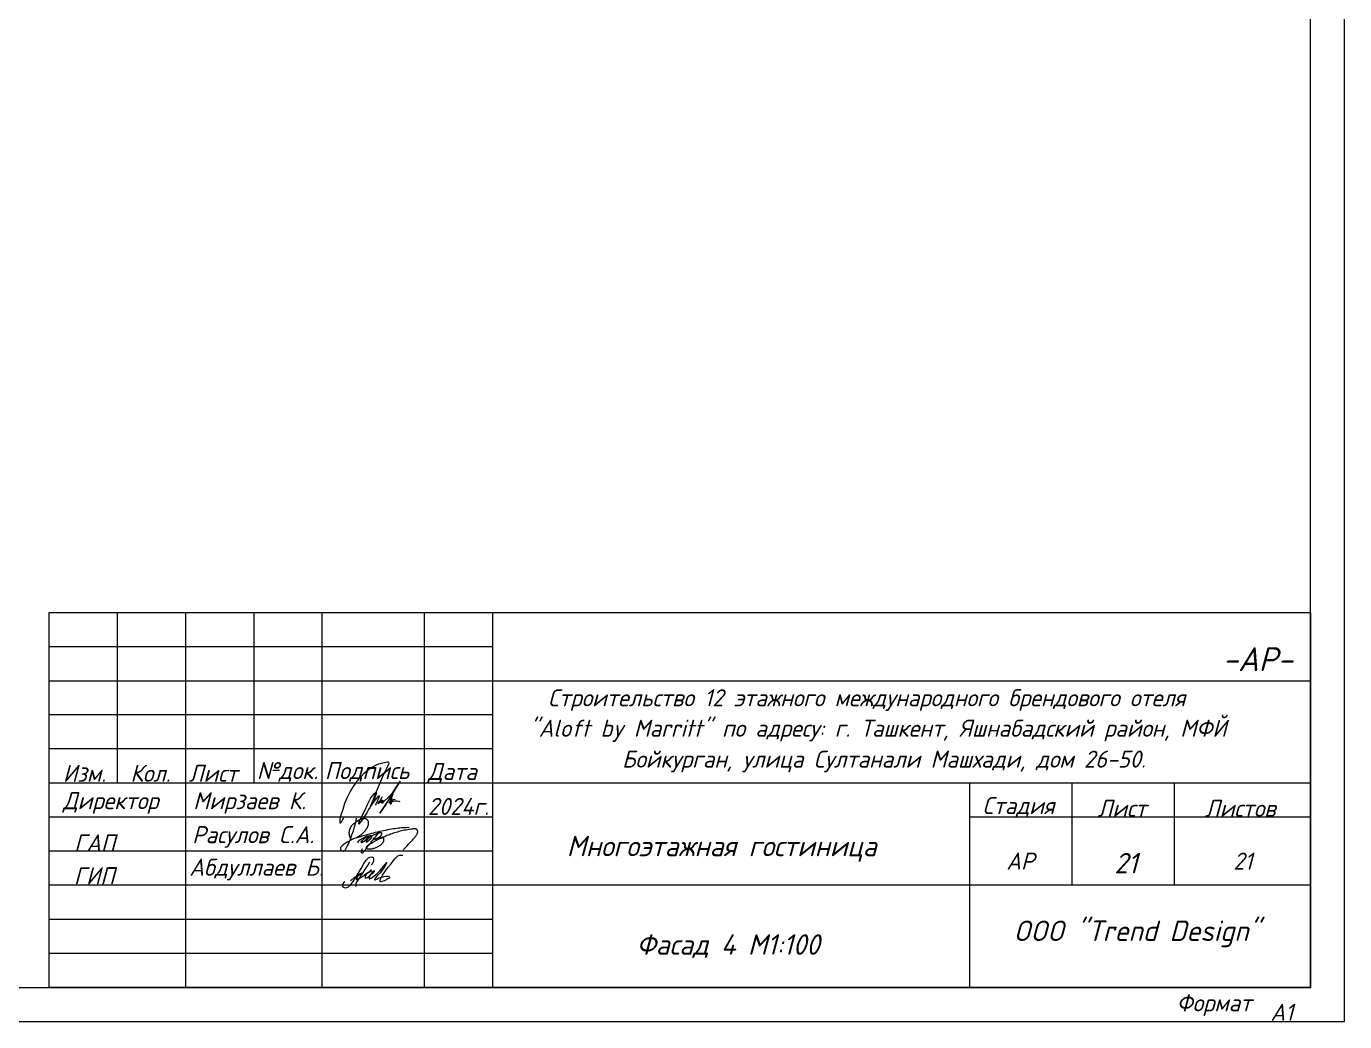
# Model space of a CAD drawing. Header units: millimetres. Extents: x 1499747 to 4341325, y -28481 to 441852.
# Drawn here: x 2930869 to 2950203, y -26902 to -12301 of the extents above; entities that cross this region are included whole.
import ezdxf
from ezdxf.xclip import XClip

# ---------------------------------------------------------------- set-up
doc = ezdxf.new("R2010")
doc.units = ezdxf.units.MM
doc.header["$MEASUREMENT"] = 0
doc.header["$XCLIPFRAME"] = 0
for name, color, linetype, lineweight in [('4  Фасад_28_0_Ном._пера__45_Ном._пера__161', 161, 'Continuous', 18), ('4  Фасад_28_0_Ном._пера__63_Ном._пера__21', 21, 'Continuous', 18), ('4  Фасад_28_0_Ном._пера__7_Ном._пера__7', 7, 'Continuous', 18)]:
    doc.layers.add(name, color=color, linetype=linetype, lineweight=lineweight)
doc.layers.add('Чертеж и Рисунок', color=7, linetype='Continuous')
doc.styles.add('СГЕНЕРИР_СТИЛЬ_1', font='')
doc.styles.get('СГЕНЕРИР_СТИЛЬ_1').set_extended_font_data('GOST Common', italic=True)

# ---------------------------------------------------------------- blocks, each defined once
blk = doc.blocks.new('Чертеж_8_28', base_point=(1788943.751316219, 9891.272697047283))
at = {"layer": '4  Фасад_28_0_Ном._пера__45_Ном._пера__161', "linetype": 'Continuous'}
for p, q in [((1829467.419281306, 3676.39384173604), (1829462.862850643, 3672.594681495735)), ((1829472.137516489, 3680.155115680333), (1829467.419281306, 3676.39384173604)), ((1829477.006395509, 3683.866407752117), (1829472.137516489, 3680.155115680333)), ((1829482.001810697, 3687.526337302967), (1829477.006395509, 3683.866407752117)), ((1829487.096417622, 3691.136202418289), (1829482.001810697, 3687.526337302967)), ((1829492.262871864, 3694.697301183493), (1829487.096417622, 3691.136202418289)), ((1829497.473828996, 3698.210931683076), (1829492.262871864, 3694.697301183493)), ((1829502.701944593, 3701.678392000627), (1829497.473828996, 3698.210931683076)), ((1829507.919874239, 3705.100980222465), (1829502.701944593, 3701.678392000627)), ((1829513.100273498, 3708.479994432179), (1829507.919874239, 3705.100980222465)), ((1829518.221068847, 3711.814164182993), (1829513.100273498, 3708.479994432179)), ((1829523.281270263, 3715.091944903957), (1829518.221068847, 3711.814164182993)), ((1829528.285158628, 3718.299223490118), (1829523.281270263, 3715.091944903957)), ((1829533.237014826, 3721.42188683743), (1829528.285158628, 3718.299223490118)), ((1829538.141119729, 3724.44582184367), (1829533.237014826, 3721.42188683743)), ((1829543.001754223, 3727.356915402066), (1829538.141119729, 3724.44582184367)), ((1829547.823199173, 3730.141054411302), (1829543.001754223, 3727.356915402066)), ((1829552.609735469, 3732.784125768245), (1829547.823199173, 3730.141054411302)), ((1829557.365259211, 3735.273517779984), (1829552.609735469, 3732.784125768245)), ((1829562.092127415, 3737.602624403604), (1829557.365259211, 3735.273517779984)), ((1829566.79231232, 3739.76634101005), (1829562.092127415, 3737.602624403604)), ((1829571.46778618, 3741.759562969364), (1829566.79231232, 3739.76634101005)), ((1829576.120521233, 3743.577185651571), (1829571.46778618, 3741.759562969364)), ((1829580.752489719, 3745.214104422172), (1829576.120521233, 3743.577185651571)), ((1829585.365663889, 3746.665214656656), (1829580.752489719, 3745.214104422172)), ((1829589.962015976, 3747.925411722332), (1829585.365663889, 3746.665214656656)), ((1829594.541894029, 3748.990033391106), (1829589.962015976, 3747.925411722332)), ((1829599.099149295, 3749.856187037818), (1829594.541894029, 3748.990033391106)), ((1829603.62600881, 3750.521422441903), (1829599.099149295, 3749.856187037818)), ((1829608.114699605, 3750.98328938007), (1829603.62600881, 3750.521422441903)), ((1829612.557448736, 3751.239337629027), (1829608.114699605, 3750.98328938007)), ((1829616.94648323, 3751.287116967302), (1829612.557448736, 3751.239337629027)), ((1829621.274030138, 3751.124177172511), (1829616.94648323, 3751.287116967302)), ((1829625.532316497, 3750.748068021363), (1829621.274030138, 3751.124177172511)), ((1829629.713608019, 3750.157700526739), (1829625.532316497, 3750.748068021363)), ((1829633.810325093, 3749.357430640754), (1829629.713608019, 3750.157700526739)), ((1829637.814926798, 3748.352975545331), (1829633.810325093, 3749.357430640754)), ((1829641.7198722, 3747.150052429657), (1829637.814926798, 3748.352975545331)), ((1829645.517620367, 3745.754378480211), (1829641.7198722, 3747.150052429657)), ((1829649.200630374, 3744.171670879819), (1829645.517620367, 3745.754378480211)), ((1829652.761361284, 3742.407646815864), (1829649.200630374, 3744.171670879819)), ((1829656.192272163, 3740.468023474801), (1829652.761361284, 3742.407646815864)), ((1829659.484835967, 3738.35892641078), (1829656.192272163, 3740.468023474801)), ((1829662.626581153, 3736.088114663158), (1829659.484835967, 3738.35892641078)), ((1829665.604050057, 3733.663755640788), (1829662.626581153, 3736.088114663158)), ((1829668.403785018, 3731.094016751609), (1829665.604050057, 3733.663755640788)), ((1829671.012328382, 3728.387065401741), (1829668.403785018, 3731.094016751609)), ((1829673.416222476, 3725.551069002773), (1829671.012328382, 3728.387065401741)), ((1829675.602009647, 3722.594194959907), (1829673.416222476, 3725.551069002773)), ((1829677.556232232, 3719.524610682907), (1829675.602009647, 3722.594194959907)), ((1829679.269609088, 3716.348407698075), (1829677.556232232, 3719.524610682907)), ((1829680.749565122, 3713.06337399788), (1829679.269609088, 3716.348407698075)), ((1829682.007701775, 3709.665221692245), (1829680.749565122, 3713.06337399788)), ((1829683.055620475, 3706.149662891999), (1829682.007701775, 3709.665221692245)), ((1829683.904922656, 3702.512409709794), (1829683.055620475, 3706.149662891999)), ((1829684.567209748, 3698.749174254641), (1829683.904922656, 3702.512409709794)), ((1829685.054083186, 3694.85566863828), (1829684.567209748, 3698.749174254641)), ((1829684.974961419, 3673.329749480996), (1829685.357828022, 3677.912482264088)), ((1829685.377144401, 3690.827604968814), (1829685.054083186, 3694.85566863828)), ((1829685.357828022, 3677.912482264088), (1829685.542194111, 3682.356369107634)), ((1829685.543489605, 3686.661410008906), (1829685.377144401, 3690.827604968814)), ((1829685.542194111, 3682.356369107634), (1829685.543489605, 3686.661410008906)), ((1829396.791846932, 3540.375198618549), (1829396.71494877, 3537.752950098235)), ((1829396.71494877, 3537.752950098235), (1829396.726685551, 3535.134785283713)), ((1829396.726685551, 3535.134785283713), (1829396.837614579, 3532.431883607256)), ((1829396.946822731, 3543.090351406914), (1829396.791846932, 3540.375198618549)), ((1829396.837614579, 3532.431883607256), (1829397.058293156, 3529.555424504775)), ((1829397.169318865, 3545.987229028338), (1829396.946822731, 3543.090351406914)), ((1829397.058293156, 3529.555424504775), (1829397.39927858, 3526.416587412183)), ((1829397.448778028, 3549.154652049634), (1829397.169318865, 3545.987229028338)), ((1829397.39927858, 3526.416587412183), (1829397.869523301, 3522.949760815078)), ((1829397.779573528, 3552.659184848249), (1829397.448778028, 3549.154652049634)), ((1829398.175801111, 3556.478367050528), (1829397.779573528, 3552.659184848249)), ((1829397.869523301, 3522.949760815078), (1829398.47156029, 3519.182169408723)), ((1829398.656487119, 3560.567482095263), (1829398.175801111, 3556.478367050528)), ((1829398.47156029, 3519.182169408723), (1829399.206317659, 3515.164246939872)), ((1829399.240657902, 3564.881813423977), (1829398.656487119, 3560.567482095263)), ((1829399.206317659, 3515.164246939872), (1829400.074723534, 3510.946427152572)), ((1829399.947339809, 3569.376644475466), (1829399.240657902, 3564.881813423977)), ((1829400.79555919, 3574.007258689431), (1829399.947339809, 3569.376644475466)), ((1829400.074723534, 3510.946427152572), (1829401.07770602, 3506.579143793584)), ((1829401.80434239, 3578.728939505578), (1829400.79555919, 3574.007258689431)), ((1829401.07770602, 3506.579143793584), (1829402.216193232, 3502.112830608763)), ((1829402.992715763, 3583.496970362699), (1829401.80434239, 3578.728939505578)), ((1829402.216193232, 3502.112830608763), (1829403.491113292, 3497.597921345783)), ((1829404.373344205, 3588.270514222), (1829402.992715763, 3583.496970362699)), ((1829403.491113292, 3497.597921345783), (1829404.903394309, 3493.08484974959)), ((1829405.933446804, 3593.024252115225), (1829404.373344205, 3588.270514222)), ((1829404.903394309, 3493.08484974959), (1829406.454544466, 3488.614214646856)), ((1829407.653881192, 3597.736744597438), (1829405.933446804, 3593.024252115225)), ((1829406.454544466, 3488.614214646856), (1829408.148392239, 3484.187275175696)), ((1829409.515505009, 3602.386552220974), (1829407.653881192, 3597.736744597438)), ((1829408.148392239, 3484.187275175696), (1829409.989346176, 3479.795455561412)), ((1829411.499175897, 3606.95223553817), (1829409.515505009, 3602.386552220974)), ((1829413.58575149, 3611.412355105909), (1829411.499175897, 3606.95223553817)), ((1829415.756089419, 3615.745471473798), (1829413.58575149, 3611.412355105909)), ((1829417.991047323, 3619.930145194172), (1829415.756089419, 3615.745471473798)), ((1829420.27825229, 3623.95341456509), (1829417.991047323, 3619.930145194172)), ((1829422.632409173, 3627.836228837492), (1829420.27825229, 3623.95341456509)), ((1829425.074992273, 3631.608015005309), (1829422.632409173, 3627.836228837492)), ((1829427.627475892, 3635.298200065205), (1829425.074992273, 3631.608015005309)), ((1829430.31133433, 3638.936211008382), (1829427.627475892, 3635.298200065205)), ((1829433.148041891, 3642.551474832413), (1829430.31133433, 3638.936211008382)), ((1829436.159072876, 3646.173418529412), (1829433.148041891, 3642.551474832413)), ((1829439.365901589, 3649.83146909513), (1829436.159072876, 3646.173418529412)), ((1829442.785102616, 3653.547686637336), (1829439.365901589, 3649.83146909513)), ((1829446.413651747, 3657.314663735502), (1829442.785102616, 3653.547686637336)), ((1829450.243625044, 3661.11762607839), (1829446.413651747, 3657.314663735502)), ((1829454.267098581, 3664.941799358399), (1829450.243625044, 3661.11762607839)), ((1829458.47614842, 3668.772409266112), (1829454.267098581, 3664.941799358399)), ((1829462.862850643, 3672.594681495735), (1829458.47614842, 3668.772409266112)), ((1829520.073500893, 3479.311131260925), (1829525.516521347, 3482.522820565333)), ((1829525.516521347, 3482.522820565333), (1829531.496837528, 3486.063964437431)), ((1829531.496837528, 3486.063964437431), (1829537.830591514, 3489.867634821036)), ((1829537.830591514, 3489.867634821036), (1829544.333925371, 3493.866903654503)), ((1829552.721519614, 3482.497331286009), (1829543.97694052, 3479.980751345334)), ((1829544.333925371, 3493.866903654503), (1829550.822981159, 3497.994842878925)), ((1829550.822981159, 3497.994842878925), (1829557.14548138, 3502.194665060284)), ((1829563.096878625, 3485.483229187463), (1829552.721519614, 3482.497331286009)), ((1829557.14548138, 3502.194665060284), (1829563.275470244, 3506.450145262403)), ((1829575.373853151, 3489.016388132637), (1829563.096878625, 3485.483229187463)), ((1829563.275470244, 3506.450145262403), (1829569.218572381, 3510.755199178544)), ((1829569.218572381, 3510.755199178544), (1829574.980412429, 3515.103742498337)), ((1829574.980412429, 3515.103742498337), (1829580.566615034, 3519.489690907772)), ((1829589.823278805, 3493.174751202656), (1829575.373853151, 3489.016388132637)), ((1829580.566615034, 3519.489690907772), (1829585.982804813, 3523.906960102842)), ((1829585.982804813, 3523.906960102842), (1829591.234606421, 3528.349465767729)), ((1829606.715991192, 3498.036261481371), (1829589.823278805, 3493.174751202656)), ((1829591.234606421, 3528.349465767729), (1829596.327644484, 3532.811123598418)), ((1829596.327644484, 3532.811123598418), (1829601.268211067, 3537.287884259837)), ((1829601.268211067, 3537.287884259837), (1829606.065267934, 3541.783838329007)), ((1829606.065267934, 3541.783838329007), (1829610.728444276, 3546.305111365524)), ((1829626.2279486, 3503.642724586694), (1829606.715991192, 3498.036261481371)), ((1829610.728444276, 3546.305111365524), (1829615.267369278, 3550.857828921704)), ((1829615.267369278, 3550.857828921704), (1829619.691672128, 3555.448116557138)), ((1829619.691672128, 3555.448116557138), (1829624.010982018, 3560.082099827792)), ((1829624.010982018, 3560.082099827792), (1829628.234928135, 3564.765904287793)), ((1829648.155600096, 3509.891396285508), (1829626.2279486, 3503.642724586694)), ((1829628.234928135, 3564.765904287793), (1829632.373139669, 3569.505655495828)), ((1829632.373139669, 3569.505655495828), (1829636.432036076, 3574.307104665291)), ((1829636.432036076, 3574.307104665291), (1829640.405197899, 3579.174505657516)), ((1829640.405197899, 3579.174505657516), (1829644.282995952, 3584.111737989457)), ((1829644.282995952, 3584.111737989457), (1829648.055801044, 3589.122681181703)), ((1829648.055801044, 3589.122681181703), (1829651.713983983, 3594.211214753028)), ((1829672.200517424, 3516.643394878753), (1829648.155600096, 3509.891396285508)), ((1829651.713983983, 3594.211214753028), (1829655.247915582, 3599.381218220384)), ((1829655.247915582, 3599.381218220384), (1829658.647966652, 3604.63657110709)), ((1829658.647966652, 3604.63657110709), (1829661.904508015, 3609.981152926463)), ((1829661.904508015, 3609.981152926463), (1829665.006963015, 3615.413364232019)), ((1829665.006963015, 3615.413364232019), (1829667.94096522, 3620.90968969174)), ((1829667.94096522, 3620.90968969174), (1829670.691200741, 3626.441135008332)), ((1829670.691200741, 3626.441135008332), (1829673.242355682, 3631.97870587997)), ((1829698.064272336, 3523.759838666461), (1829672.200517424, 3516.643394878753)), ((1829673.242355682, 3631.97870587997), (1829675.579116158, 3637.49340800937)), ((1829675.579116158, 3637.49340800937), (1829677.686168273, 3642.956247094713)), ((1829677.686168273, 3642.956247094713), (1829679.548198142, 3648.338228838707)), ((1829679.548198142, 3648.338228838707), (1829681.149891876, 3653.610358942256)), ((1829681.149891876, 3653.610358942256), (1829682.481059548, 3658.748475488988)), ((1829682.481059548, 3658.748475488988), (1829683.552007086, 3663.747746093446)), ((1829683.552007086, 3663.747746093446), (1829684.378164412, 3668.608170758358)), ((1829684.378164412, 3668.608170758358), (1829684.974961419, 3673.329749480996)), ((1829725.44843658, 3531.101845954123), (1829698.064272336, 3523.759838666461)), ((1829754.05458191, 3538.530535041769), (1829725.44843658, 3531.101845954123)), ((1829783.58428007, 3545.907024231252), (1829754.05458191, 3538.530535041769)), ((1829813.739102809, 3553.092431824422), (1829783.58428007, 3545.907024231252)), ((1829844.228256391, 3559.970291408586), (1829813.739102809, 3553.092431824422)), ((1829874.791485117, 3566.513797718337), (1829844.228256391, 3559.970291408586)), ((1829905.176167801, 3572.718560769186), (1829874.791485117, 3566.513797718337)), ((1829935.12968326, 3578.580190580265), (1829905.176167801, 3572.718560769186)), ((1829964.399410303, 3584.0942971689), (1829935.12968326, 3578.580190580265)), ((1829992.732727744, 3589.256490552412), (1829964.399410303, 3584.0942971689)), ((1830019.877014401, 3594.062380752668), (1829992.732727744, 3589.256490552412)), ((1830045.579649084, 3598.507577782453), (1830019.877014401, 3594.062380752668)), ((1830069.800510173, 3602.583676020786), (1830045.579649084, 3598.507577782453)), ((1830093.349474315, 3606.266207273489), (1830069.800510173, 3602.583676020786)), ((1830117.248917723, 3609.526687702652), (1830093.349474315, 3606.266207273489)), ((1830142.521216613, 3612.336633473074), (1830117.248917723, 3609.526687702652)), ((1830170.188747199, 3614.667560749564), (1830142.521216613, 3612.336633473074)), ((1830201.273885691, 3616.490985693286), (1830170.188747199, 3614.667560749564)), ((1830236.799008304, 3617.778424469052), (1830201.273885691, 3616.490985693286)), ((1829409.989346176, 3479.795455561412), (1829411.981814813, 3475.430180025665)), ((1829411.981814813, 3475.430180025665), (1829414.130206699, 3471.082872785573)), ((1829414.130206699, 3471.082872785573), (1829416.438930382, 3466.744958065519)), ((1829416.438930382, 3466.744958065519), (1829418.912394396, 3462.407860087165)), ((1829418.912394396, 3462.407860087165), (1829421.555007296, 3458.063003070361)), ((1829421.555007296, 3458.063003070361), (1829424.36951475, 3453.709978646526)), ((1829424.36951475, 3453.709978646526), (1829427.352010941, 3449.381048076113)), ((1829427.352010941, 3449.381048076113), (1829430.496927187, 3445.116640029351)), ((1829430.496927187, 3445.116640029351), (1829433.798694792, 3440.957183180086)), ((1829433.798694792, 3440.957183180086), (1829434.292030064, 3440.383694351891)), ((1829506.986836758, 3470.374477732417), (1829507.305781912, 3471.077167463456)), ((1829507.759296576, 3470.159049515911), (1829506.986836758, 3470.374477732417)), ((1829507.305781912, 3471.077167463456), (1829508.806793288, 3472.322071352988)), ((1829509.532500132, 3470.375930161805), (1829507.759296576, 3470.159049515911)), ((1829508.806793288, 3472.322071352988), (1829511.534778934, 3474.143828593566)), ((1829512.215786162, 3470.970167027059), (1829509.532500132, 3470.375930161805)), ((1829511.534778934, 3474.143828593566), (1829515.351634111, 3476.495824584032)), ((1829515.718493432, 3471.88680746227), (1829512.215786162, 3470.970167027059)), ((1829515.351634111, 3476.495824584032), (1829520.073500893, 3479.311131260925)), ((1829519.94996069, 3473.070898821657), (1829515.718493432, 3471.88680746227)), ((1829524.81952669, 3474.467488459464), (1829519.94996069, 3473.070898821657)), ((1829530.296779666, 3476.04377301364), (1829524.81952669, 3474.467488459464)), ((1829536.592305741, 3477.855546282495), (1829530.296779666, 3476.04377301364)), ((1829543.97694052, 3479.980751345334), (1829536.592305741, 3477.855546282495))]:
    blk.add_line(p, q, dxfattribs=at)
at = {"layer": '4  Фасад_28_0_Ном._пера__45_Ном._пера__161', "linetype": 'Continuous', "flags": 128}
for points in [[(1829320.493848076, 3754.207322082817), (1829303.112001135, 3738.480889135513), (1829277.866937721, 3688.54256697146), (1829273.314549236, 3682.610666824858), (1829268.07240492, 3684.404031985519), (1829266.279039759, 3699.164806768622), (1829267.934453754, 3740.274254296179), (1829279.936205213, 3789.246918296936), (1829309.733657112, 3887.054295132526), (1829336.892533328, 3976.200791600473), (1829375.260461058, 4065.839006527181), (1829414.300641092, 4143.919366596361), (1829461.479939932, 4221.861775499616), (1829501.761680462, 4279.111509472252), (1829541.215713996, 4330.015489799604), (1829580.531796363, 4375.67732581179), (1829621.227390392, 4416.372919840665), (1829652.059476037, 4447.205005486336), (1829690.065022325, 4475.69192130673), (1829727.725690698, 4498.453863728948), (1829762.627335746, 4519.698343324177), (1829801.529564614, 4538.735604260051), (1829836.983014328, 4552.39276971302), (1829876.437047861, 4564.946325837678), (1829914.373618565, 4574.189053972856), (1829940.219487772, 4580.486047561732), (1829956.448724256, 4581.638416947368), (1829972.864913034, 4581.638416947368), (1829978.796813181, 4577.223979629576), (1829981.831738837, 4569.222811989544), (1829976.727545687, 4549.219892891284), (1829951.896335772, 4493.7635240784), (1829908.855571917, 4406.164533542193), (1829854.088958936, 4283.939800288732), (1829797.666931961, 4141.43624560516), (1829751.867144782, 4029.143996318322), (1829707.149622185, 3919.505251154857), (1829685.926487339, 3882.22600431605), (1829657.370595936, 3833.391291481217), (1829619.296074064, 3776.417459840428), (1829594.082900239, 3738.689051181478), (1829567.702337906, 3705.096706915225), (1829540.88459455, 3670.947667335764), (1829547.699418807, 3705.51056041391), (1829576.945066041, 3764.9675130459), (1829628.332497025, 3869.439129809376), (1829671.855468386, 3969.549092520407), (1829701.239066787, 4028.454240487787), (1829719.862474224, 4057.286034223449), (1829744.831635306, 4089.566607113607), (1829772.28391738, 4120.191766009935), (1829789.665764321, 4135.366394291719), (1829797.391029628, 4137.021808286459), (1829798.870808235, 4130.116174785922), (1829759.316507757, 4005.830249230581), (1829728.691348861, 3941.545005782114), (1829725.242569705, 3938.096226626712), (1829719.724523058, 3938.096226626712), (1829718.069109063, 3941.820908113965), (1829718.069109063, 3945.407638435296), (1829756.416060153, 3999.741922278059), (1829741.343479699, 3968.103082224712), (1829768.421284727, 4003.760981738065), (1829788.860922457, 4030.677290040199), (1829804.012685605, 4049.698720082102), (1829818.683082553, 4068.115845962762), (1829829.671602519, 4079.358220815135), (1829835.189649167, 4084.186511632524), (1829840.017939984, 4086.531681457796), (1829842.914914474, 4085.428072127666), (1829841.397451645, 4075.909441659729), (1829834.775795668, 4063.631787868741), (1829823.187897707, 4037.283115124279), (1829797.137019126, 3978.04837930185), (1829784.699522337, 3949.270271088477), (1829785.941082834, 3947.063052430036), (1829803.047027442, 3968.169580858426), (1829831.189065347, 4006.795907393876)], [(1829910.23508358, 4002.381470076085), (1829974.589302612, 4066.735689107969), (1830040.254057723, 4132.400444218416), (1830149.304454603, 4300.218037900646), (1829978.520910848, 4025.419314831066), (1829939.204828481, 3960.168413218395), (1829850.502228615, 3830.770219323178), (1830042.668203131, 4107.776161052112), (1829985.832322657, 3975.618943832938), (1829985.832322657, 3984.723720802191), (1830034.942937823, 4044.732478098791)], [(1829878.230413021, 4069.839590347197), (1829878.64426652, 4059.907106380575), (1829858.917249753, 4027.350631157657), (1829849.402063308, 4011.647246536864), (1829837.396867826, 3991.483327946167), (1829828.15413969, 3969.687043686328), (1829829.947504851, 3966.790069196446), (1829837.120965494, 3976.446650830308), (1829847.781158189, 3990.796910228579), (1829879.747875849, 4024.591607833696), (1829853.537154272, 3980.447234650324), (1829874.505731534, 4008.175419055857), (1829894.508650632, 4020.453072847755), (1829896.290959111, 4017.549311843009), (1829874.505731534, 3992.035132610781), (1829876.023194362, 3983.896013804821), (1829882.782801506, 3982.102648644155), (1829891.749627308, 3983.896013804821), (1829910.23508358, 4002.381470076085)], [(1830076.190336518, 4024.729558999621), (1830067.913266546, 4031.213263811747), (1830049.289859109, 4025.971119495676), (1830036.184498319, 4016.038635529054), (1830017.561090882, 3998.242935090144), (1830005.37783785, 3986.601159969592), (1829999.765390443, 3973.963529838195), (1830004.59368126, 3967.755727359741), (1830016.319530387, 3967.755727359741), (1830021.975528201, 3971.756311179757), (1830017.561090882, 3998.242935090144), (1830038.805570477, 4002.933274740695), (1830056.93922687, 4006.936809268933), (1830074.970384969, 4010.917714303883), (1830100.607692935, 4010.917714303883), (1830126.266609848, 4007.347712058487), (1830145.303870784, 3999.48449558529)], [(1830182.148192255, 3280.136129626822), (1830220.11738859, 3320.463065307064), (1830251.532413802, 3353.838413527097), (1830277.214823323, 3381.166000104582), (1830297.986172569, 3403.349650858087), (1830314.668016957, 3421.293191605269), (1830328.081911918, 3435.900448165608), (1830339.049412864, 3448.075246356762), (1830348.392075225, 3458.72141199639), (1830356.799836172, 3468.601712955075), (1830364.436159883, 3477.914685317824), (1830371.33289229, 3486.717807218025), (1830377.521879327, 3495.068556793609), (1830383.034966925, 3503.024412178871), (1830387.904001012, 3510.642851509016), (1830392.160827521, 3517.981352920156), (1830395.837292386, 3525.097394549317), (1830398.958522375, 3532.033463934433), (1830401.522767599, 3538.772086223489), (1830403.521559018, 3545.280795970808), (1830404.946427586, 3551.5271277262), (1830405.788904258, 3557.478616043096), (1830406.040519986, 3563.102795473107), (1830405.692805729, 3568.36720056786), (1830404.737292431, 3573.239365881687), (1830403.172916642, 3577.693053615672), (1830401.028237212, 3581.726936561477), (1830398.339218584, 3585.345915167505), (1830395.141825197, 3588.554889877611), (1830391.472021488, 3591.358761138377), (1830387.365771898, 3593.762429393661), (1830382.859040871, 3595.770795089134), (1830377.987792847, 3597.388758666835), (1830372.744660908, 3598.618157797187), (1830366.948952757, 3599.448579034157), (1830360.376644733, 3599.866546151912), (1830352.803713178, 3599.858582930079), (1830344.006134441, 3599.411213142826), (1830333.759884866, 3598.510960564323), (1830321.840940794, 3597.144348975104), (1830308.025278571, 3595.297902149337), (1830292.179733088, 3592.964507637455), (1830274.534573444, 3590.162508074041), (1830255.410927275, 3586.916609871747), (1830235.129922234, 3583.251519438687), (1830214.012685955, 3579.191943186612), (1830192.380346088, 3574.762587524543), (1830170.554030279, 3569.988158863322), (1830148.854866166, 3564.893363612879), (1830127.548062488, 3559.502023378496), (1830106.675152372, 3553.834420561412), (1830086.221750044, 3547.909952753667), (1830066.173469732, 3541.748017550031), (1830046.515925654, 3535.368012545274), (1830027.234732036, 3528.789335334164), (1830008.315503109, 3522.031383511472), (1829989.743853085, 3515.113554672876), (1829971.494104139, 3508.046262262589), (1829953.495410181, 3500.803983129896), (1829935.665633078, 3493.352209974411), (1829917.922634688, 3485.6564354976), (1829900.184276868, 3477.682152397261), (1829882.36842148, 3469.394853375758), (1829864.392930394, 3460.760031130903), (1829846.175665451, 3451.743178364137), (1829827.695009328, 3442.34541809588), (1829809.171427908, 3432.71039461602), (1829790.885907875, 3423.017382536142), (1829773.119435919, 3413.445656470558), (1829756.15299873, 3404.174491029931), (1829740.267582996, 3395.383160824946), (1829725.744175398, 3387.250940468086), (1829712.86376263, 3379.957104570032), (1829701.828383638, 3373.629881441826), (1829692.52428637, 3368.19331418597), (1829684.758771044, 3363.520399601708), (1829678.339137867, 3359.484134494647), (1829673.07268705, 3355.957515664028), (1829668.76671881, 3352.813539910909), (1829665.228533351, 3349.92520403544), (1829662.265430884, 3347.16550484141), (1829659.712013664, 3344.435684748401), (1829657.512092081, 3341.749968661003), (1829655.636778574, 3339.150827101421), (1829654.057185571, 3336.680730591848), (1829652.74442551, 3334.382149658137), (1829651.669610821, 3332.297554818848), (1829650.803853943, 3330.469416600732), (1829650.118267306, 3328.940205524174), (1829649.588197868, 3327.733607075843), (1829649.205930678, 3326.798166580244), (1829648.870881317, 3325.459800610457), (1829649.085275782, 3324.36318992755), (1829649.821270636, 3322.9464168388), (1829650.378158723, 3321.960984999219), (1829651.066955086, 3320.796482734164), (1829651.89612878, 3319.494359638935), (1829652.874148853, 3318.096065311562), (1829654.009484343, 3316.643049349164), (1829655.310604303, 3315.17676134704), (1829656.785977773, 3313.738650905048), (1829658.444073804, 3312.37016761757), (1829660.301095721, 3311.106397310014), (1829662.404184017, 3309.956970719082), (1829664.808213465, 3308.925154807053), (1829667.568058834, 3308.0142165371), (1829670.738594911, 3307.227422874217), (1829674.374696455, 3306.568040779763), (1829678.531238253, 3306.039337216003), (1829683.263095067, 3305.644579149754), (1829688.606579391, 3305.39132143063), (1829694.52375454, 3305.304270471297), (1829700.958121535, 3305.412420569024), (1829707.853181404, 3305.744766023832), (1829715.152435171, 3306.330301135727), (1829722.799383861, 3307.198020201082), (1829730.737528501, 3308.376917524449), (1829738.910370108, 3309.895987402211), (1829747.260829649, 3311.77343634759), (1829755.729507783, 3313.984319736715), (1829764.256425104, 3316.492905158026), (1829772.781602214, 3319.26346019996), (1829781.245059704, 3322.260252450957), (1829789.586818166, 3325.447549498545), (1829797.746898202, 3328.789618932984), (1829805.665320414, 3332.250728343621), (1829813.291251173, 3335.79905886823), (1829820.61044007, 3339.418445845564), (1829827.617782466, 3343.096638161893), (1829834.308173737, 3346.821384705305), (1829840.676509246, 3350.580434362979), (1829846.717684364, 3354.361536025732), (1829852.426594472, 3358.152438575285), (1829857.79813492, 3361.940890904276), (1829862.831203592, 3365.717296306557), (1829867.540708318, 3369.482675705382), (1829871.945559435, 3373.240704437063), (1829876.064667274, 3376.995057836986), (1829879.916942173, 3380.749411235098), (1829883.521294469, 3384.507439967689), (1829886.89663449, 3388.272819367427), (1829890.061872581, 3392.049224768794), (1829893.030756425, 3395.838800116377), (1829895.796383177, 3399.637563796983), (1829898.346687348, 3403.440002811163), (1829900.669603449, 3407.240604160375), (1829902.753065987, 3411.033854839709), (1829904.585009478, 3414.814241852451), (1829906.153368427, 3418.576252197323), (1829907.446077341, 3422.314372872148), (1829908.459075733, 3426.020674684747), (1829909.220323042, 3429.677563678393), (1829909.765783711, 3433.265029700902), (1829910.131422185, 3436.763062602819), (1829910.353202896, 3440.151652234686), (1829910.467090287, 3443.41078844705), (1829910.509048804, 3446.520461083179), (1829910.515042875, 3449.460660001801), (1829910.507764369, 3452.214848230011), (1829910.456814822, 3454.780381551114), (1829910.318523199, 3457.158088927696), (1829910.049218453, 3459.34879931961), (1829909.605229545, 3461.353341690352), (1829908.942885441, 3463.172545004327), (1829908.018515097, 3464.807238224108), (1829906.788447476, 3466.25825031229), (1829905.218151762, 3467.527082699104), (1829903.309658053, 3468.617926698113), (1829901.074136677, 3469.535646084165), (1829898.522757953, 3470.285104639384), (1829895.666692212, 3470.871166139528), (1829892.517109778, 3471.298694365811), (1829889.085180973, 3471.572553093989), (1829885.38207612, 3471.697606107096), (1829881.41098825, 3471.676551426626), (1829877.143201187, 3471.503424066083), (1829872.542021449, 3471.170093281999), (1829867.570755565, 3470.668428333607), (1829862.192710059, 3469.990298479257), (1829856.371191451, 3469.127572974554), (1829850.069506272, 3468.072121078745), (1829843.250961046, 3466.815812051078), (1829835.918166237, 3465.35823200507), (1829828.230948144, 3463.729834497695), (1829820.388436979, 3461.96878993565), (1829812.589762985, 3460.113268734731), (1829805.034056393, 3458.201441303441), (1829797.920447434, 3456.271478055765), (1829791.448066332, 3454.361549402944), (1829785.816043331, 3452.509825755311), (1829781.185274374, 3450.756232606054), (1829777.563718283, 3449.147715768828), (1829774.921099613, 3447.732976135609), (1829773.227142904, 3446.560714601084), (1829772.451572701, 3445.679632059047), (1829773.534490003, 3444.98580752666), (1829775.332426593, 3445.270467323877), (1829777.921380246, 3446.02861854569), (1829781.239737358, 3447.246506370768), (1829785.2196167, 3448.897884832928), (1829789.793137048, 3450.9565079678), (1829794.892417169, 3453.396129811932), (1829800.449575835, 3456.190504400962), (1829806.396731816, 3459.313385767797), (1829812.666003885, 3462.738527948983), (1829819.178745101, 3466.432405097163), (1829825.813245675, 3470.332371828459), (1829832.437030087, 3474.368502873273), (1829838.917622849, 3478.470872963822), (1829845.122548443, 3482.569556835057), (1829850.919331371, 3486.594629215557), (1829856.175496126, 3490.47616484118), (1829860.758567199, 3494.144238440509), (1829864.573248823, 3497.545938367562), (1829867.672964165, 3500.696407451738), (1829870.148316125, 3503.627802138777), (1829872.089907606, 3506.372278878058), (1829873.58834151, 3508.96199411805), (1829874.734220738, 3511.429104307223), (1829875.618148199, 3513.805765894045), (1829876.330726784, 3516.124135325168), (1829876.946840177, 3518.409274067249), (1829877.478495148, 3520.657863657885), (1829877.921979227, 3522.859490651041), (1829878.273579965, 3525.003741599772), (1829878.529584903, 3527.080203062593), (1829878.686281581, 3529.078461588011), (1829878.739957542, 3530.988103735453), (1829878.686900324, 3532.798716057965), (1829878.521193199, 3534.500463632736), (1829878.228102351, 3536.085825640708), (1829877.790689686, 3537.547859783317), (1829877.192017113, 3538.879623763802), (1829876.415146542, 3540.07417528451), (1829875.443139879, 3541.124572050518), (1829874.259059034, 3542.023871764151), (1829872.845965924, 3542.765132125951), (1829871.17375482, 3543.337156983263), (1829869.159649511, 3543.711734745426), (1829866.707706149, 3543.856399964949), (1829863.721980894, 3543.738687191631), (1829860.106529894, 3543.326130982547), (1829855.765409312, 3542.586265884758), (1829850.602675303, 3541.48662645353), (1829844.522384017, 3539.994747238648), (1829837.477104936, 3538.09238769814), (1829829.613460831, 3535.818206894743), (1829821.126587783, 3533.22508879851), (1829812.21162189, 3530.36591737769), (1829803.063699239, 3527.293576602329), (1829793.877955914, 3524.06095043703), (1829784.849528013, 3520.720922853667), (1829776.173551619, 3517.326377820478), (1829768.004093757, 3513.919479581869), (1829760.330945166, 3510.499513492374), (1829753.102827515, 3507.055045175421), (1829746.26846247, 3503.57464026261), (1829739.776571709, 3500.046864381016), (1829733.575876893, 3496.460283161337), (1829727.615099692, 3492.803462229727), (1829721.842961784, 3489.064967215068), (1829716.218142731, 3485.236324432532), (1829710.739153677, 3481.320902937892), (1829705.41446367, 3477.325032469576), (1829700.252541761, 3473.255042772376), (1829695.261856991, 3469.117263586537), (1829690.450878402, 3464.918024653212), (1829685.828075047, 3460.663655713557), (1829681.401915966, 3456.360486509635), (1829677.182362592, 3452.023882763435), (1829673.185345897, 3447.705354119404), (1829669.428289242, 3443.465446200076), (1829665.928615979, 3439.36470463164), (1829662.703749468, 3435.46367503846), (1829659.77111307, 3431.8229030449), (1829657.148130137, 3428.502934274416), (1829654.852224037, 3425.564314353192), (1829652.894345848, 3423.048154139775), (1829651.259557575, 3420.917825427619), (1829649.926448961, 3419.117265248002), (1829648.873609737, 3417.590410624012), (1829648.079629645, 3416.281198589659), (1829647.523098417, 3415.133566171658), (1829647.182605789, 3414.09145039857), (1829647.036741499, 3413.098788299842), (1829647.284418287, 3411.152771379293), (1829648.300653673, 3409.423002349151), (1829649.120632814, 3408.71504988159), (1829650.161133974, 3408.152166295491), (1829651.431617938, 3407.76468722002), (1829652.941545493, 3407.582948296164), (1829654.702741587, 3407.639017589514), (1829656.736487776, 3407.971892905927), (1829659.066429773, 3408.622304483157), (1829661.716213285, 3409.630982560753), (1829664.709484032, 3411.038657372825), (1829668.069887722, 3412.886059161661), (1829671.821070069, 3415.213918163186), (1829675.986676785, 3418.062964616052), (1829680.565027317, 3421.44658574021), (1829685.453136093, 3425.268796688993), (1829690.522691272, 3429.406269597031), (1829695.645381004, 3433.735676599877), (1829700.692893456, 3438.133689832153), (1829705.536916792, 3442.476981428495), (1829710.049139163, 3446.642223525356), (1829714.101248732, 3450.506088256458), (1829717.59483697, 3453.977785711555), (1829720.55110858, 3457.09667779634), (1829723.021171577, 3459.934664370721), (1829725.056133978, 3462.563645293678), (1829726.707103791, 3465.055520426045), (1829728.02518903, 3467.482189624985), (1829729.061497722, 3469.915552754042), (1829729.867137867, 3472.427509669484), (1829730.483063764, 3475.068298825005), (1829730.909614806, 3477.801513027644), (1829731.136976662, 3480.569083680031), (1829731.155335019, 3483.312942179375), (1829730.954875539, 3485.975019930134), (1829730.525783901, 3488.497248330401), (1829729.858245778, 3490.821558780095), (1829728.942446844, 3492.889882680043), (1829727.765405414, 3494.653468526718), (1829726.301470408, 3496.100833187353), (1829724.521823372, 3497.229810624827), (1829722.397645876, 3498.038234805659), (1829719.900119465, 3498.52393969), (1829717.000425704, 3498.684759245276), (1829713.669746141, 3498.518527432552), (1829709.879262345, 3498.02307821561), (1829705.615641306, 3497.199358620361), (1829700.927491795, 3496.060767919385), (1829695.878908017, 3494.623818447377), (1829690.533984182, 3492.90502254085), (1829684.956814493, 3490.920892531773), (1829679.211493164, 3488.687940756659), (1829673.362114398, 3486.222679550207), (1829667.472772402, 3483.54162124802), (1829661.596066918, 3480.657573263539), (1829655.738619808, 3477.568523329734), (1829649.895558477, 3474.268754262863), (1829644.062010317, 3470.752548878278), (1829638.233102735, 3467.014189987691), (1829632.403963124, 3463.047960404634), (1829626.569718877, 3458.848142946277), (1829620.725497406, 3454.409020427061), (1829614.881991352, 3449.741823029271), (1829609.112154392, 3444.925570432002), (1829603.504505456, 3440.056229680391), (1829598.14756347, 3435.229767823199), (1829593.129847363, 3430.542151905556), (1829588.539876057, 3426.089348974398), (1829584.466168488, 3421.967326080317), (1829580.997243579, 3418.272050267533), (1829578.202342545, 3415.07614341013), (1829576.07359575, 3412.358846677176), (1829574.583855842, 3410.076056063968), (1829573.705975464, 3408.183667565805), (1829573.412807272, 3406.637577179805), (1829573.677203913, 3405.393680899448), (1829574.472018035, 3404.407874720033), (1829575.770102283, 3403.636054638679), (1829577.546300891, 3403.049804878585), (1829579.783424398, 3402.683462585497), (1829582.46627493, 3402.587053137591), (1829585.579654614, 3402.8106019076), (1829589.108365572, 3403.404134272801), (1829593.037209928, 3404.417675609562), (1829597.350989797, 3405.901251292431), (1829602.03450732, 3407.904886696866), (1829607.062954752, 3410.461319516668), (1829612.37308496, 3413.53413672719), (1829617.892040944, 3417.069637613949), (1829623.54696572, 3421.01412147154), (1829629.265002283, 3425.313887588214), (1829634.973293645, 3429.915235256754), (1829640.598982807, 3434.764463765401), (1829646.069212781, 3439.807872406032), (1829651.3159605, 3444.988357382368), (1829656.290538614, 3450.235202550044), (1829660.949093718, 3455.474288681085), (1829665.247772394, 3460.63149654297), (1829669.142721229, 3465.632706907727), (1829672.590086811, 3470.403800543732), (1829675.546015722, 3474.870658222113), (1829677.96665455, 3478.959160712162), (1829679.80876863, 3482.603083944792), (1829681.031598256, 3485.767784496471), (1829681.595002474, 3488.426514106195), (1829681.458840332, 3490.552524511128), (1829680.582970871, 3492.119067447544), (1829678.927253139, 3493.099394658071), (1829676.451546175, 3493.466757877155), (1829673.115709025, 3493.194408840154), (1829668.90423445, 3492.271185427722), (1829663.900150024, 3490.748270061755), (1829658.211117039, 3488.692431306714), (1829651.944796789, 3486.170437724337), (1829645.208850561, 3483.249057876361), (1829638.110939654, 3479.995060328158), (1829630.75872535, 3476.475213639656), (1829623.259868942, 3472.756286374402), (1829615.718164581, 3468.903685859783), (1829608.221937828, 3464.977374485767), (1829600.855647118, 3461.035953407059), (1829593.703750878, 3457.138023776548), (1829586.85070753, 3453.342186749851), (1829580.380975498, 3449.707043481663), (1829574.379013219, 3446.291195125792), (1829568.92927911, 3443.15324283603), (1829564.089596648, 3440.333853498356), (1829559.811249479, 3437.801956933847), (1829556.018886308, 3435.508548690315), (1829552.637155831, 3433.404624318297), (1829549.590706744, 3431.441179369231), (1829546.804187747, 3429.569209393645), (1829544.202247537, 3427.739709939357), (1829541.709534805, 3425.903676558715), (1829539.26794572, 3423.994272627948), (1829536.888366292, 3421.873332822408), (1829534.598929996, 3419.384859644979), (1829532.427770294, 3416.372855597598), (1829530.403020673, 3412.681323181328), (1829528.552814595, 3408.154264896308), (1829526.905285541, 3402.635683249042), (1829525.488566976, 3395.969580737852)], [(1829590.174440514, 3307.108178711911), (1829586.716705887, 3299.843808588645), (1829584.024403165, 3293.577466001676), (1829581.991464646, 3288.194777485711), (1829580.511822654, 3283.581369571817), (1829579.47940949, 3279.622868792881), (1829578.788157481, 3276.204901678153), (1829578.331998924, 3273.213094761428), (1829578.004866135, 3270.533074573774), (1829577.720086223, 3268.067434854725), (1829577.468565443, 3265.786638170408), (1829577.260604854, 3263.678114296323), (1829577.106505506, 3261.729293005243), (1829577.016568457, 3259.927604073579), (1829577.001094759, 3258.260477275922), (1829577.070385466, 3256.715342384137), (1829577.234741631, 3255.279629176453), (1829577.503167225, 3253.943204907824), (1829577.879477862, 3252.705686784662), (1829578.366192067, 3251.569129492833), (1829578.965828374, 3250.535587718205), (1829579.680905305, 3249.607116151179), (1829580.513941392, 3248.785769475813), (1829581.46745517, 3248.073602383425), (1829582.543965159, 3247.472669558061), (1829583.745874938, 3246.989537599671), (1829585.075128276, 3246.64882073726), (1829586.533553998, 3246.479645120286), (1829588.122980922, 3246.511136893656), (1829589.845237869, 3246.772422200465), (1829591.702153655, 3247.292627184703), (1829593.695557102, 3248.100877991288), (1829595.827277032, 3249.226300763305), (1829598.106707095, 3250.703716857835), (1829600.57350029, 3252.590728477895), (1829603.274874447, 3254.950633036839), (1829606.258047384, 3257.846727949851), (1829609.570236949, 3261.342310629385), (1829613.258660952, 3265.500678490622), (1829617.370537233, 3270.38512894783), (1829621.953083616, 3276.058959415292), (1829627.066327852, 3282.592852003159), (1829632.82153734, 3290.087027619717), (1829639.342789395, 3298.649091870044), (1829646.754161334, 3308.386650355584), (1829655.179730478, 3319.407308677779), (1829664.743574146, 3331.818672447167), (1829675.56976965, 3345.728347263375), (1829687.782394313, 3361.243938731477), (1829701.49601227, 3378.479450258834), (1829716.787134976, 3397.574476464666), (1829733.722760697, 3418.675009772283), (1829752.369887702, 3441.927042605912), (1829772.795514268, 3467.476567386126), (1829795.066638658, 3495.469576538977), (1829819.250259149, 3526.052062482318), (1829845.41337401, 3559.370017644011)], [(1829338.903726998, 2823.112140684185), (1829319.021450094, 2809.085153767097), (1829304.986695587, 2793.889056755557), (1829297.969260744, 2767.003568888736), (1829307.325622413, 2748.300610100028), (1829324.868890952, 2737.780163128133), (1829350.599093336, 2733.104395548122), (1829391.533541455, 2748.300491753849), (1829431.298448759, 2791.551016649333), (1829466.385135589, 2841.815169971465), (1829517.845634645, 2918.96482942671), (1829573.98447429, 3017.155050155321), (1829617.258511981, 3093.135858480178), (1829651.175650915, 3139.89320816641), (1829685.861452585, 3177.066980398067), (1829703.330830072, 3187.175447806891), (1829730.454316683, 3190.851259230709), (1829751.141706042, 3179.823723083115), (1829758.037350788, 3159.147437291591), (1829755.279177859, 3126.524482428846), (1829747.923439524, 3104.929216028591), (1829737.349799262, 3084.712214470397), (1829729.993848422, 3075.983095421048), (1829724.472122148, 3069.552709662144)], [(1829419.865281933, 2839.775573513049), (1829472.542248134, 2887.083310244503), (1829534.380413899, 2915.315349151439), (1829586.840421757, 2948.817545197795), (1829559.841948634, 2940.556917410373), (1829534.380413899, 2915.315349151439), (1829515.072068122, 2887.6314432117), (1829502.597042759, 2869.745010434468), (1829502.597042759, 2858.281864540782), (1829519.404639175, 2858.281864540782), (1829573.802462143, 2891.961705569753), (1829613.784241586, 2916.716004587994), (1829655.639911951, 2948.255167274379), (1829692.707450712, 2966.538508574427), (1829730.909422212, 2985.381402023319), (1829724.444283118, 2998.488787048569), (1829681.871393434, 2961.193688276449), (1829646.974769848, 2923.716979876968), (1829633.01425634, 2899.178809498932), (1829633.01425634, 2883.301180854556), (1829633.01425634, 2877.046351775658), (1829670.081825636, 2888.59371806289), (1829693.188850888, 2904.47136372573), (1829717.74007667, 2930.452954890694), (1829749.030874386, 2949.698588060397), (1829769.249529116, 2973.274466568779), (1829769.730929292, 2982.89728315454), (1829749.030874386, 2972.312191718498), (1829723.998248427, 2947.774021339552), (1829705.464463779, 2917.462159308212), (1829696.558621588, 2890.999430718563), (1829692.707450712, 2880.414339282521), (1829692.707450712, 2871.753797548859), (1829694.151651241, 2865.017839554508), (1829702.335393168, 2865.017839554508), (1829724.479648604, 2878.008626626848), (1829808.733748673, 2947.578693551673), (1829850.818134103, 2982.32849811198), (1829885.737867424, 3025.311460574681), (1829923.762304676, 3072.116026464624), (1829953.546582096, 3108.777717621575), (1829919.619645474, 3037.625569695461), (1829855.706252561, 2953.735748112063), (1829810.27383227, 2909.866764152735), (1829780.242217407, 2876.002981089056), (1829770.108262751, 2859.579721279129), (1829770.108262751, 2852.37235225473), (1829779.323846947, 2850.654090617223), (1829807.00092179, 2864.727919812918), (1829836.777696766, 2879.869449306039), (1829871.095210019, 2889.478454061515), (1829908.357743267, 2899.912073088541), (1829945.386326544, 2905.493494622402), (1829969.6644688, 2905.493494622402), (1829986.124110329, 2901.583075534159), (1829992.231678492, 2891.854315281176), (1829987.676713689, 2876.546433814707), (1829967.775022729, 2865.223787237352), (1829951.007342745, 2855.684169988177), (1829918.066124261, 2836.942959734057), (1829877.145706381, 2826.359599185576), (1829865.222585906, 2822.62479980987), (1829856.584346026, 2822.62479980987), (1829852.553134843, 2832.985188554499), (1829854.856679728, 2852.93854244797), (1829888.847379721, 2923.371509913391), (1829934.416815083, 2983.83670140343), (1829973.935095797, 3036.272734277059), (1830014.016459573, 3089.455911039164), (1830050.323497612, 3137.631008887052), (1830075.839270186, 3166.017552465615), (1830094.259495102, 3186.510230700929), (1830115.795729117, 3202.838567945819), (1830130.928397854, 3209.629208189523), (1830140.023882929, 3213.710720054092), (1830157.178921982, 3213.710720054092), (1830175.399880489, 3213.710720054092), (1830185.900114569, 3213.710720054092)], [(1829697.755358302, 3113.702637157854), (1829671.798590578, 3067.157916086086), (1829629.809685447, 3008.404757256227), (1829594.691718159, 2951.177663783579), (1829568.734950434, 2911.500202778239), (1829549.960161253, 2882.801099193653), (1829519.875168532, 2832.90831344662), (1829499.811420024, 2799.634703747739), (1829499.811420024, 2770.340025263846), (1829499.811420024, 2755.079456793152)]]:
    blk.add_lwpolyline(points, dxfattribs=at)
at = {"layer": '4  Фасад_28_0_Ном._пера__45_Ном._пера__161', "linetype": 'Continuous'}
for centre, radius, start, end in [((1828021.985347952, 4028.833301086579), 1511.163018887649, 330.265577458637, 349.6360828404719), ((1829312.732891276, 3314.500547422409), 41.19695588744675, 159.5755630847783, 301.3710179933519), ((1829711.634144178, 2871.23082652839), 633.1300302623832, 108.8584402777296, 133.7112525798607)]:
    blk.add_arc(centre, radius, start, end, dxfattribs=at)
at = {"layer": '4  Фасад_28_0_Ном._пера__63_Ном._пера__21', "linetype": 'Continuous'}
blk.add_line((1830277.78649125, 3618.501393240746), (1830236.799008304, 3617.778424469052), dxfattribs=at)
at = {"layer": '4  Фасад_28_0_Ном._пера__7_Ном._пера__7', "linetype": 'Continuous'}
for p, q in [((1825999.967227639, 6773.103539560776), (1825999.967227639, 4273.103539560776)), ((1826999.967227639, 6773.103539560776), (1827000.214065261, 1272.27340230807)), ((1827999.967227639, 6773.103539560776), (1827999.967227639, 4273.103539560776)), ((1828999.967227639, 6773.103539560776), (1829000.079412169, 1272.27340230807)), ((1830499.967227639, 6773.103539560776), (1830500.214065261, 1272.27340230807)), ((1831499.967227639, 6773.103539560776), (1831500.214065261, 1272.27340230807)), ((1831499.989665688, 6273.103539558957), (1824999.967227639, 6273.103539558957)), ((1825000.012100433, 5773.10353956078), (1843499.967227639, 5773.10353956078)), ((1831499.989665688, 5273.103539560776), (1824999.967227639, 5273.103539560776)), ((1831499.989665688, 4773.103539558957), (1824999.967227639, 4773.103539558957)), ((1843499.967227639, 4273.103539560776), (1824999.967227639, 4273.103539560776)), ((1838500.079412169, 4273.103539560776), (1838500.214065261, 1272.27340230807)), ((1840000.07941216, 4273.103539560776), (1840000.14672059, 2773.103539560776)), ((1841500.079408351, 4273.170847986745), (1841500.14672059, 2773.103539560776)), ((1831499.989665688, 3773.103539560776), (1824999.967227639, 3773.103539560776)), ((1843499.967227639, 3773.103539560776), (1838500.1018464, 3773.103539560776)), ((1831499.989665688, 3273.103539558957), (1824999.967227639, 3273.103539558957)), ((1843499.967227639, 2773.103539560776), (1824999.967227639, 2773.103539560776)), ((1831499.989665688, 2273.103539560776), (1824999.967227639, 2273.103539560776)), ((1831499.989665688, 1773.103539558957), (1824999.967227639, 1773.103539558957))]:
    blk.add_line(p, q, dxfattribs=at)
at = {"layer": '4  Фасад_28_0_Ном._пера__7_Ном._пера__7', "linetype": 'Continuous', "flags": 128}
for points in [[(1761999.967227639, 58941.9342099951), (1761999.967227639, 1272.27340230898), (1843499.967227639, 1272.27340230898), (1843499.967227639, 58941.93420999509)], [(1843999.967227639, 772.2734023089797), (1843999.967227639, 58941.93420999509)], [(1759999.967227639, 772.2734023089797), (1843999.967227639, 772.2734023089797)]]:
    blk.add_lwpolyline(points, dxfattribs=at)
blk.add_lwpolyline([(1825000.214065261, 1272.27340230807), (1824999.967227639, 6773.103539560776), (1843499.967227639, 6773.103539560776), (1843499.967227639, 1272.27340230807)], close=True, dxfattribs=at)
at = {"layer": '4  Фасад_28_0_Ном._пера__7_Ном._пера__7', "linetype": 'Continuous', "attachment_point": 7, "style": 'СГЕНЕРИР_СТИЛЬ_1'}
for s, insert, char_height in [('\\A1;{\\pql;\\fGOST Common|b0|i1|c204|p0;\\W1.000000;-АР-}', (1842210.219791941, 5914.533032566625), 350.0000000000001), ('\\A1;{\\pql;\\fGOST Common|b0|i1|c204|p0;\\W1.000000;Строительство 12 этажного международного брендового отеля}', (1832317.33025834, 5330.361425186529), 250), ('\\A1;{\\pql;\\fGOST Common|b0|i1|c204|p0;\\W1.000000;"Aloft by Marritt" по адресу: г. Ташкент, Яшнабадский район, МФЙ}', (1832042.88425689, 4876.094649130417), 250), ('\\A1;{\\pql;\\fGOST Common|b0|i1|c204|p0;\\W1.000000; }', (1842496.766690877, 5259.607676136726), 250), ('\\A1;{\\pql;\\fGOST Common|b0|i1|c204|p0;\\W1.000000;Бойкурган, улица Султанали Машхади, дом 26-50.}', (1833402.638152503, 4430.443613812531), 250), ('\\A1;{\\pql;\\fGOST Common|b0|i1|c204|p0;\\W1.000000;Изм.}', (1825202.281294757, 4290.24722404678), 250), ('\\A1;{\\pql;\\fGOST Common|b0|i1|c204|p0;\\W1.000000;Кол.}', (1826191.519415763, 4290.24722404678), 250), ('\\A1;{\\pql;\\fGOST Common|b0|i1|c204|p0;\\W1.000000;Лист}', (1827046.44437483, 4290.418648090192), 250), ('\\A1;{\\pql;\\fGOST Common|b0|i1|c204|p0;\\W1.000000;№док.}', (1828046.717071361, 4290.418648090192), 250), ('\\A1;{\\pql;\\fGOST Common|b0|i1|c204|p0;\\W1.000000;Подпись}', (1829043.023493891, 4290.511245926751), 250), ('\\A1;{\\pql;\\fGOST Common|b0|i1|c204|p0;\\W1.000000;Дата}', (1830554.683175829, 4266.7871143751), 250), ('\\A1;{\\pql;\\fGOST Common|b0|i1|c204|p0;\\W1.000000;Директор}', (1825202.281294757, 3821.356214563369), 250), ('\\A1;{\\pql;\\fGOST Common|b0|i1|c204|p0;\\W1.000000;Мирзаев К.}', (1827113.500641477, 3820.692596734657), 250), ('\\A1;{\\pql;\\fGOST Common|b0|i1|c204|p0;\\W1.000000;Стадия}', (1838688.71725513, 3777.565530270051), 250), ('\\A1;{\\pql;\\fGOST Common|b0|i1|c204|p0;\\W1.000000; }', (1841411.459278994, 4076.290699048688), 250), ('\\A1;{\\pql;\\fGOST Common|b0|i1|c204|p0;\\W1.000000;2024г.}', (1830554.760340693, 3805.005355839075), 250), ('\\A1;{\\pql;\\fGOST Common|b0|i1|c204|p0;\\W1.000000;Лист}', (1840375.832324553, 3777.58096324281), 250), ('\\A1;{\\pql;\\fGOST Common|b0|i1|c204|p0;\\W1.000000;Листов}', (1841951.134903473, 3777.550097297288), 250), ('\\A1;{\\pql;\\fGOST Common|b0|i1|c204|p0;\\W1.000000;ГАП}', (1825366.071434669, 3268.925614013657), 250), ('\\A1;{\\pql;\\fGOST Common|b0|i1|c204|p0;\\W1.000000;Расулов С.А.}', (1827098.931915191, 3322.454504119163), 250), ('\\A1;{\\pql;\\fGOST Common|b0|i1|c204|p0;\\W1.000000;Многоэтажная гостиница}', (1832590.664844611, 3117.390994863716), 300.0000000000001), ('\\A1;{\\pql;\\fGOST Common|b0|i1|c204|p0;\\W1.000000;Абдуллаев Б.}', (1827055.565261732, 2844.757698248529), 250), ('\\A1;{\\pql;\\fGOST Common|b0|i1|c204|p0;\\W1.000000;АР}', (1839038.043211496, 3002.12038092182), 250), ('\\A1;{\\pql;\\fGOST Common|b0|i1|c204|p0;\\W1.000000;21}', (1840623.637789767, 2947.924812086203), 300.0000000000002), ('\\A1;{\\pql;\\fGOST Common|b0|i1|c204|p0;\\W1.000000;21}', (1842366.147796792, 3002.12038092182), 250), ('\\A1;{\\pql;\\fGOST Common|b0|i1|c204|p0;\\W1.000000;ГИП}', (1825363.308932545, 2787.077338470321), 250), ('\\A1;{\\pql;\\fGOST Common|b0|i1|c204|p0;\\W1.000000;OOO "Trend Design"}', (1839142.854120955, 1864.603738588654), 300.0000000000001), ('\\A1;{\\pql;\\fGOST Common|b0|i1|c204|p0;\\W1.000000;Фасад 4 M1:100}', (1833613.925837629, 1706.403885356362), 300.0000000000003), ('\\A1;{\\pql;\\fGOST Common|b0|i1|c204|p0;\\W1.000000;Формат}', (1841534.842037975, 854.967425859522), 250), ('\\A1;{\\pql;\\fGOST Common|b0|i1|c204|p0;\\W1.000000;А1}', (1842912.362299488, 784.3388019348422), 250), ('\\A1;{\\pql;\\fGOST Common|b0|i1|c204|p0;\\W1.000000; }', (1842757.372330012, 784.3388019348422), 250)]:
    blk.add_mtext(s, dxfattribs=dict(at, insert=insert, char_height=char_height))

msp = doc.modelspace()

# ---------------------------------------------------------------- block references
at = {"layer": 'Чертеж и Рисунок', "linetype": 'Continuous'}
ref = msp.add_blockref('Чертеж_8_28', (2895146.609553675, -17783.33842820868), dxfattribs=at)
XClip(ref).set_block_clipping_path([(1760000, -786.4933891525507), (1844000, 58941.9342099951)])

doc.saveas('drawing.dxf')
